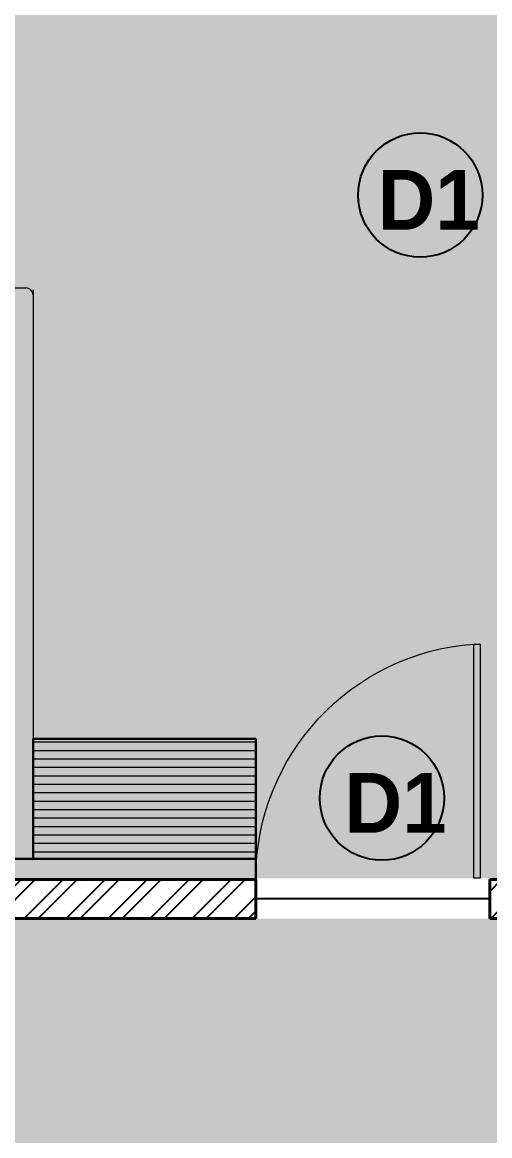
# Model space of a CAD drawing. Header units: feet. Extents: x 3576 to 8206, y -9151 to -6616.
# Drawn here: x 5266.5 to 5336.8, y -8335.5 to -8168 of the extents above; entities that cross this region are included whole.
import ezdxf

# ---------------------------------------------------------------- set-up
doc = ezdxf.new("R2010")
doc.units = ezdxf.units.FT
doc.layers.get('0').update_dxf_attribs({"linetype": 'CONTINUOUS', "lineweight": 40})
for name, color, linetype, lineweight in [('1fr', 233, 'CONTINUOUS', 5), ('COLUMN', 254, 'CONTINUOUS', 30), ('FURNITURE', 14, 'CONTINUOUS', 0), ('HACHT', 8, 'CONTINUOUS', 9), ('HATCH', 8, 'CONTINUOUS', 20), ('Wall1', 7, 'CONTINUOUS', 40)]:
    doc.layers.add(name, color=color, linetype=linetype, lineweight=lineweight)
for name, color, linetype, lineweight, true_color in [('dimension', 7, 'CONTINUOUS', 5, 0x2b17de), ('hatch1', 7, 'CONTINUOUS', 9, 0xb3b3b3), ('WALL', 7, 'CONTINUOUS', 40, 0x0b0b0a)]:
    doc.layers.add(name, color=color, linetype=linetype, lineweight=lineweight, true_color=true_color)
doc.styles.add('ROMANS', font='sanss___.ttf')
pattern_1 = [(180, (-9029.14946095011, -11864.53250308264), (-8.507933366142187e-16, -1.713645244086365), []), (180, (-9030.006283570721, -11863.67568046202), (-8.507933366142187e-16, -1.713645244086365), [2.142056555107956, -0.4284113110215912, 0, -0.4284113110215912])]
pattern_2 = [(180, (-9029.14946095011, -11876.53250308264), (-8.507933366142187e-16, -1.713645244086365), []), (180, (-9030.006283570721, -11875.67568046202), (-8.507933366142187e-16, -1.713645244086365), [2.142056555107956, -0.4284113110215912, 0, -0.4284113110215912])]

# ---------------------------------------------------------------- blocks, each defined once
blk = doc.blocks.new('ETERT4TY')
at = {"layer": 'HATCH', "true_color": 0x999999}
h = blk.add_hatch(dxfattribs=at)
h.set_pattern_fill('JIS_STN_2.5', color=253, scale=0.7344193903213259, angle=-45.00000000000001, style=0)
h.set_pattern_definition([(0, (4582.698162198485, -9125.590486520714), (5.435795445772705e-16, 1.836048475803314), []), (0, (4583.614749521959, -9126.50707384416), (5.435795445772705e-16, 1.836048475803314), [0.8813032683855908, -0.3672096951606629])])
h.paths.add_polyline_path([(4623.325648056471, -9025.460159682147), (4623.825648056471, -9097.709449437012), (4588.573517321038, -9097.709449437012), (4588.073517321038, -9025.460159682147)], flags=16)
edge = h.paths.add_edge_path()
edge.add_arc((4628.721777325267, -9102.605578705838), 0.9792258537563612, 270, 360)
edge.add_line((4629.701003179023, -9102.605578705838), (4629.701003179023, -9032.564030413343))
edge.add_arc((4585.651859464562, -9029.360793669837), 44.1654592143248, 355.8407941903646, 372.7882904210149)
edge.add_line((4628.721777325274, -9019.584804559587), (4583.677388052234, -9019.5848045596))
edge.add_arc((4582.995127329747, -9020.695642331386), 1.303625808534357, 58.44234700462163, 174.205640482372)
edge.add_line((4581.698162198485, -9020.564030413343), (4582.698162198482, -9103.584804559594))
edge.add_line((4582.698162198482, -9103.584804559594), (4628.721777325267, -9103.584804559594))
at = {"layer": 'HATCH'}
h = blk.add_hatch(dxfattribs=at)
h.set_pattern_fill('GRAVEL', color=256, scale=0.4896129268808838, angle=-90.00000000000001, style=0)
h.set_pattern_definition([(138.0128, (4601.009685663808, -9128.669172604934), (-111.9256526148547, 99.48943127825439), [1.673110189866624, -165.6385012284373]), (94.96969999999965, (4599.766068829525, -9127.549917454091), (12.43608058155433, -149.2342615227201), [2.871114683875845, -284.2398885714281]), (42.51039999999998, (4599.517345462704, -9124.68959873525), (-136.7979853979332, -124.3615929391073), [2.024461322325615, -200.4215827799091]), (177.2737, (4596.408303376997, -9119.839493081572), (248.7232868202578, -12.43611434252349), [2.614557510190263, -258.8407283765555]), (202.8337, (4593.796708024991, -9119.715131398132), (149.2341049634639, 62.18101824627037), [2.563779753543447, -253.8143620691964]), (267.2737, (4591.433836039865, -9120.710024865564), (12.43611434252351, 248.7232868202578), [2.614557510190262, -258.8407283765554]), (307.6942, (4591.309474356483, -9123.32162021754), (-124.3615725646154, 161.6702905953952), [3.457617112857187, -342.3035751831591]), (342.2553, (4593.423622974729, -9126.057577252957), (273.595782887887, -87.05335253254606), [3.264347306100229, -323.1704812265081]), (31.42959999999999, (4596.532665060437, -9127.052470720375), (161.6699982902734, 99.4893723747272), [2.623409711908269, -259.7176251285991]), (85.23639999999999, (4598.771175362122, -9125.684492202681), (-12.43605163237583, -136.7977443154364), [2.995025923410849, -146.7560890903485]), (132.3974, (4599.019898729002, -9122.6998118004), (-136.7976737993387, 149.2340246042176), [3.873220149710745, -383.4491767194464]), (48.81409999999999, (4596.283941693557, -9132.151299740917), (74.6168952772954, 87.05312294696134), [1.321979383224725, -130.8764730328209]), (81.4692, (4597.154473477578, -9131.1564062735), (-24.87239935622731, -161.6699416695675), [2.51505347506026, -248.9906955135658]), (135, (4597.52755852784, -9128.669172604934), (-12.43615986610681, 4.609068849539489e-15), [1.758733698519553, -15.8286473518394]), (113.1985999999999, (4599.019898729002, -9127.798640820942), (24.87244574343173, -62.18105139350096), [0.9471121418876476, -93.76381317525019]), (201.8014, (4598.646813678683, -9126.92810903695), (37.3085290621091, 12.4361770671603), [1.339414499550958, -65.6316336225287]), (300.9638, (4597.403196844458, -9127.425555770651), (24.87235606766268, -37.30846563802442), [2.175448156717143, -70.3392619144884]), (71.5651, (4598.522451995243, -9129.290981022075), (-12.43614984747515, -24.87234803566264), [1.573062684387779, -37.7535631788579]), (286.3895, (4598.646813678683, -9119.715131398132), (37.30842742451678, -124.36175204195), [2.203689030339622, -218.1656448629985]), (340.3462, (4599.268622095824, -9121.829280016407), (-136.7976583173276, 49.74453475519821), [1.848773515772949, -183.0280835524657]), (203.1986, (4601.009685663808, -9129.290981022075), (62.18105139350098, 24.87244574343172), [1.894214491516763, -92.81690177466287]), (253.6105, (4599.268622095824, -9130.037151122642), (37.30842742451686, 124.36175204195), [2.203689030339632, -218.1656448629992]), (249.444, (4590.936389306164, -9119.715131398132), (24.87230650605358, 62.18091889770698), [2.125091467187433, -104.1294084502454]), (204.7751, (4590.190219205582, -9121.704918332982), (136.7977882489049, 62.18069680620332), [1.780585123446247, -176.2782797424859]), (336.8013999999999, (4588.573517321038, -9129.4153427055), (62.18105139350096, -24.87244574343176), [1.894214491516763, -92.8169017746629]), (287.354, (4590.31458088908, -9130.161512806068), (-49.74459834088197, 161.6701971802845), [2.084688608461233, -206.3835993905376]), (339.444, (4588.573517321038, -9123.32162021754), (-62.18091889770698, 24.8723065060536), [1.062548181658356, -105.1923581145041]), (11.30989999999998, (4588.573517321038, -9128.669172604934), (49.74451405547073, 12.43610695945024), [0.6341221822497766, -62.77816948466691]), (75.96379999999999, (4589.195325738179, -9128.544810921509), (-12.43614681999555, -37.30853124561288), [2.563779753543446, -48.71183490184255]), (96.00899999999983, (4589.817134155321, -9126.057577252957), (12.43613930161799, -124.3615000404218), [2.375929961887057, -235.2169046545528]), (213.6901, (4596.283941693557, -9127.425555770651), (24.87231269075447, 12.43617260880729), [1.793569658267129, -43.04569138292815]), (263.1572, (4594.791601492394, -9128.420449238083), (-24.8724480805921, -211.4149492556), [3.131353746771573, -310.0033207839003]), (330.9454, (4594.418516442132, -9131.529491323776), (-87.0529708565854, 49.74455765514185), [1.280376972827662, -126.7578490918995]), (0, (4595.537771592975, -9132.151299740917), (12.43616834277445, 12.43616834277444), [0.7461701005664669, -11.68999824220798]), (30.25639999999996, (4590.190219205582, -9125.808853886107), (-87.05313449327207, -49.7445679419438), [1.727682446696766, -171.0408902636409]), (318.0128, (4591.682559406745, -9124.9383221021), (111.9256526148547, -99.48943127825436), [3.346225275862519, -163.9654938572855]), (270, (4594.169793075311, -9127.1768324038), (12.43616834277445, -12.43616834277445), [3.233403769121356, -9.20276457365309]), (235.3048, (4594.169793075311, -9130.410236172918), (87.05318667625308, 124.3614679537647), [1.966334475646317, -194.6666724373512]), (164.0546, (4593.050537924468, -9132.026938057492), (-49.74479187311147, 12.43620006823049), [1.810730591354304, -88.72618577057311]), (117.646, (4591.309474356483, -9131.529491323776), (-124.3617616420552, 236.2871155185385), [2.948179758566897, -291.8705060368668]), (85.42609999999999, (4589.941495838761, -9128.9178959718), (12.43610817531641, 161.6702256898946), [3.118976331980014, -308.778309240843]), (85.42609999999999, (4589.941495838761, -9128.9178959718), (12.43610817531641, 161.6702256898946), [3.118976331980014, -308.778309240843])])
h.paths.add_polyline_path([(4588.573517321038, -9097.709449437012), (4623.825648056471, -9097.709449437012), (4623.325648056471, -9025.460159682147), (4588.073517321038, -9025.460159682147)])
at = {"layer": 'hatch1', "ltscale": 10, "true_color": 0x5f717c}
h = blk.add_hatch(dxfattribs=at)
h.set_pattern_fill('ANSI35', color=147, scale=6.85458097634546, angle=44.99999999999999, style=0)
h.set_pattern_definition([(90, (1781.527186171424, 4565.792119879961), (-1.713645244086365, 7.458662939089357e-16), []), (90, (1782.384008792035, 4566.648942500573), (-1.713645244086365, 7.458662939089357e-16), [2.142056555107956, -0.4284113110215912, 0, -0.4284113110215912])])
h.paths.add_polyline_path([(4617.16327250092, -9002.077289943394), (4595.62030371812, -9002.077289943394), (4595.62030371812, -9012.84877433475), (4597.578755425648, -9012.84877433475), (4597.578755425648, -9004.035741650892), (4615.204820793393, -9004.035741650892), (4615.204820793393, -9012.84877433475), (4617.16327250092, -9012.84877433475)])
h = blk.add_hatch(dxfattribs=at)
h.set_pattern_fill('ANSI35', color=147, scale=6.85458097634546, angle=135, style=0)
h.set_pattern_definition(pattern_1)
h.paths.add_polyline_path([(4565.664187271875, -9028.89641675314), (4565.664187271875, -9050.43938553594), (4576.435671663231, -9050.43938553594), (4576.435671663231, -9048.480933828412), (4567.622638979373, -9048.480933828412), (4567.622638979373, -9030.854868460667), (4576.435671663231, -9030.854868460667), (4576.435671663231, -9028.89641675314)])
h = blk.add_hatch(dxfattribs=at)
h.set_pattern_fill('ANSI35', color=147, scale=6.85458097634546, angle=135, style=0)
h.set_pattern_definition(pattern_1)
h.paths.add_polyline_path([(4645.734978105634, -9028.89641675314), (4645.734978105634, -9050.43938553594), (4634.963493714277, -9050.43938553594), (4634.963493714277, -9048.480933828412), (4643.776526398136, -9048.480933828412), (4643.776526398136, -9030.854868460667), (4634.963493714277, -9030.854868460667), (4634.963493714277, -9028.89641675314)])
h = blk.add_hatch(dxfattribs=at)
h.set_pattern_fill('ANSI35', color=147, scale=6.85458097634546, angle=135, style=0)
h.set_pattern_definition(pattern_2)
h.paths.add_polyline_path([(4565.664187271875, -9094.273192366034), (4565.664187271875, -9072.730223583234), (4576.435671663231, -9072.730223583234), (4576.435671663231, -9074.688675290761), (4567.622638979373, -9074.688675290761), (4567.622638979373, -9092.314740658507), (4576.435671663231, -9092.314740658507), (4576.435671663231, -9094.273192366034)])
h = blk.add_hatch(dxfattribs=at)
h.set_pattern_fill('ANSI35', color=147, scale=6.85458097634546, angle=135, style=0)
h.set_pattern_definition(pattern_2)
h.paths.add_polyline_path([(4645.734978105634, -9094.273192366034), (4645.734978105634, -9072.730223583234), (4634.963493714277, -9072.730223583234), (4634.963493714277, -9074.688675290761), (4643.776526398136, -9074.688675290761), (4643.776526398136, -9092.314740658507), (4634.963493714277, -9092.314740658507), (4634.963493714277, -9094.273192366034)])
h = blk.add_hatch(dxfattribs=at)
h.set_pattern_fill('ANSI35', color=147, scale=6.85458097634546, angle=44.99999999999999, style=0)
h.set_pattern_definition([(90, (1781.527186171424, 4553.792119879961), (-1.713645244086365, 7.458662939089357e-16), []), (90, (1782.384008792035, 4554.648942500573), (-1.713645244086365, 7.458662939089357e-16), [2.142056555107956, -0.4284113110215912, 0, -0.4284113110215912])])
h.paths.add_polyline_path([(4617.16327250092, -9121.09231917578), (4595.62030371812, -9121.09231917578), (4595.62030371812, -9110.320834784423), (4597.578755425648, -9110.320834784423), (4597.578755425648, -9119.133867468281), (4615.204820793393, -9119.133867468281), (4615.204820793393, -9110.320834784423), (4617.16327250092, -9110.320834784423)])
at = {"layer": 'FURNITURE', "color": 250, "lineweight": 15}
for p, q in [((4595.62030371812, -9002.077289943394), (4617.16327250092, -9002.077289943394)), ((4595.62030371812, -9012.84877433475), (4595.62030371812, -9002.077289943394)), ((4617.16327250092, -9002.077289943394), (4617.16327250092, -9012.84877433475)), ((4597.578755425648, -9004.035741650892), (4615.204820793393, -9004.035741650892)), ((4597.578755425648, -9020.68258116486), (4597.578755425648, -9004.035741650892)), ((4615.204820793393, -9004.035741650892), (4615.204820793393, -9020.68258116486)), ((4597.578755425648, -9012.84877433475), (4595.62030371812, -9012.84877433475)), ((4615.204820793393, -9012.84877433475), (4617.16327250092, -9012.84877433475)), ((4614.225594939629, -9021.661807018667), (4598.557981279411, -9021.661807018609)), ((4565.664187271875, -9050.43938553594), (4565.664187271875, -9028.89641675314)), ((4565.664187271875, -9028.89641675314), (4576.435671663231, -9028.89641675314)), ((4576.435671663231, -9030.854868460667), (4576.435671663231, -9028.89641675314)), ((4645.734978105634, -9028.89641675314), (4634.963493714277, -9028.89641675314)), ((4634.963493714277, -9030.854868460667), (4634.963493714277, -9028.89641675314)), ((4645.734978105634, -9050.43938553594), (4645.734978105634, -9028.89641675314)), ((4567.622638979373, -9048.480933828412), (4567.622638979373, -9030.854868460667)), ((4567.622638979373, -9030.854868460667), (4584.26947849334, -9030.854868460667)), ((4585.248704347147, -9031.83409431443), (4585.248704347089, -9047.501707974649)), ((4626.150461030361, -9031.83409431443), (4626.150461030419, -9047.501707974649)), ((4643.776526398136, -9030.854868460667), (4627.129686884168, -9030.854868460667)), ((4643.776526398136, -9048.480933828412), (4643.776526398136, -9030.854868460667)), ((4584.26947849334, -9048.480933828412), (4567.622638979373, -9048.480933828412)), ((4576.435671663231, -9048.480933828412), (4576.435671663231, -9050.43938553594)), ((4627.129686884168, -9048.480933828412), (4643.776526398136, -9048.480933828412)), ((4634.963493714277, -9048.480933828412), (4634.963493714277, -9050.43938553594)), ((4576.435671663231, -9050.43938553594), (4565.664187271875, -9050.43938553594)), ((4634.963493714277, -9050.43938553594), (4645.734978105634, -9050.43938553594)), ((4565.664187271875, -9072.730223583234), (4565.664187271875, -9094.273192366034)), ((4576.435671663231, -9072.730223583234), (4565.664187271875, -9072.730223583234)), ((4576.435671663231, -9074.688675290761), (4576.435671663231, -9072.730223583234)), ((4634.963493714277, -9072.730223583234), (4645.734978105634, -9072.730223583234)), ((4634.963493714277, -9074.688675290761), (4634.963493714277, -9072.730223583234)), ((4645.734978105634, -9072.730223583234), (4645.734978105634, -9094.273192366034)), ((4567.622638979373, -9074.688675290761), (4567.622638979373, -9092.314740658507)), ((4584.26947849334, -9074.688675290761), (4567.622638979373, -9074.688675290761)), ((4627.129686884168, -9074.688675290761), (4643.776526398136, -9074.688675290761)), ((4643.776526398136, -9074.688675290761), (4643.776526398136, -9092.314740658507)), ((4585.248704347147, -9091.335514804743), (4585.248704347089, -9075.667901144525)), ((4626.150461030361, -9091.335514804743), (4626.150461030419, -9075.667901144525)), ((4567.622638979373, -9092.314740658507), (4584.26947849334, -9092.314740658507)), ((4576.435671663231, -9092.314740658507), (4576.435671663231, -9094.273192366034)), ((4643.776526398136, -9092.314740658507), (4627.129686884168, -9092.314740658507)), ((4634.963493714277, -9092.314740658507), (4634.963493714277, -9094.273192366034)), ((4565.664187271875, -9094.273192366034), (4576.435671663231, -9094.273192366034)), ((4645.734978105634, -9094.273192366034), (4634.963493714277, -9094.273192366034)), ((4614.225594939629, -9101.507802100507), (4598.557981279411, -9101.507802100565)), ((4597.578755425648, -9102.487027954314), (4597.578755425648, -9119.133867468281)), ((4615.204820793393, -9119.133867468281), (4615.204820793393, -9102.487027954314)), ((4595.62030371812, -9110.320834784423), (4595.62030371812, -9121.09231917578)), ((4597.578755425648, -9110.320834784423), (4595.62030371812, -9110.320834784423)), ((4615.204820793393, -9110.320834784423), (4617.16327250092, -9110.320834784423)), ((4617.16327250092, -9121.09231917578), (4617.16327250092, -9110.320834784423)), ((4597.578755425648, -9119.133867468281), (4615.204820793393, -9119.133867468281)), ((4595.62030371812, -9121.09231917578), (4617.16327250092, -9121.09231917578))]:
    blk.add_line(p, q, dxfattribs=at)
blk.add_lwpolyline([(4629.701003179023, -9020.564030413343), (4629.701003179023, -9102.60557870583, -0.4142135623731034), (4628.721777325274, -9103.584804559594), (4582.677388052234, -9103.584804559594, -0.4142135623730976), (4581.698162198485, -9102.60557870583), (4581.698162198485, -9020.564030413343, -0.414213562373095), (4582.677388052234, -9019.584804559594), (4628.721777325274, -9019.584804559594, -0.414213562373095)], format="xyb", close=True, dxfattribs=at)
blk.add_lwpolyline([(4623.825648056471, -9025.460159682147), (4623.825648056471, -9097.709449437012), (4587.573517321038, -9097.709449437012), (4587.573517321038, -9025.460159682147)], close=True, dxfattribs=at)
for centre, start, end in [((4598.557981279411, -9020.68258116486), 180, 270), ((4614.225594939629, -9020.68258116486), 270, 0), ((4584.26947849334, -9031.83409431443), 7.016477563892661e-15, 90), ((4627.129686884168, -9031.83409431443), 90, 180), ((4584.26947849334, -9047.501707974649), 270, 7.016477563892661e-15), ((4627.129686884168, -9047.501707974649), 180, 270), ((4584.26947849334, -9075.667901144525), 7.016477563892661e-15, 90), ((4627.129686884168, -9075.667901144525), 90, 180), ((4584.26947849334, -9091.335514804743), 270, 7.016477563892661e-15), ((4627.129686884168, -9091.335514804743), 180, 270), ((4598.557981279411, -9102.487027954314), 90.00000000000001, 180), ((4614.225594939629, -9102.487027954314), 0, 90.00000000000001)]:
    blk.add_arc(centre, 0.9792258537636371, start, end, dxfattribs=at)

msp = doc.modelspace()

# ---------------------------------------------------------------- hatches: boundary and pattern name
at = {"layer": 'COLUMN', "lineweight": 25}
h = msp.add_hatch(dxfattribs=at)
h.set_pattern_fill('ANSI32', color=32, scale=0.4695652173843619, style=0)
h.set_pattern_definition([(45, (5336.838575706025, -8366.209232060788), (-3.162611938242812, 3.162611938242812), []), (45, (5338.946984575517, -8366.209232060788), (-3.162611938242812, 3.162611938242812), [])])
h.paths.add_polyline_path([(5336.838575705976, -8302.817927714086), (5357.577706140567, -8302.817927714084), (5357.577706140616, -8248.817927714881), (5348.577706140725, -8248.817927714881), (5348.577706140646, -8296.948362496772), (5336.838575706026, -8296.948362496772)])
h = msp.add_hatch(dxfattribs=at)
h.set_pattern_fill('ANSI32', color=32, scale=0.4695652173843619, style=0)
h.set_pattern_definition([(45, (5159.577706143496, -8144.339666847165), (-3.162611938242812, 3.162611938242812), []), (45, (5161.686115013067, -8144.339666847165), (-3.162611938242812, 3.162611938242812), [])])
h.paths.add_polyline_path([(5167.719314391746, -8296.948362497078), (5301.621184402095, -8296.948362497078), (5301.621184402095, -8302.817927714084), (5167.719314391746, -8302.817927714084)])
h = msp.add_hatch(dxfattribs=at)
h.set_pattern_fill('ANSI32', color=32, scale=0.4695652173843619, angle=359.9999999999999, style=0)
h.set_pattern_definition([(44.99999999999989, (5159.577706143496, -8144.33966684532), (-3.16261193824281, 3.162611938242814), []), (44.99999999999989, (5161.686115013068, -8144.33966684532), (-3.16261193824281, 3.162611938242814), [])])
h.paths.add_polyline_path([(5167.719314391747, -8296.94836249523), (5301.621184402096, -8296.94836249523), (5301.621184402096, -8302.817927712236), (5167.719314391747, -8302.817927712236)])
at = {"layer": 'dimension', "lineweight": 40}
msp.add_hatch(color=252, dxfattribs=at).paths.add_polyline_path([(5335.410775619074, -8261.536188642942), (5334.432538905704, -8261.536188642942), (5334.432538905704, -8296.752710322453), (5335.410775619074, -8296.752710322453)])
at = {"layer": 'HACHT', "lineweight": 40}
h = msp.add_hatch(color=256, dxfattribs=at)
h.set_gradient(color1=(228, 240, 158), color2=(228, 240, 158), one_color=1, tint=0.7799999713897705, name='INVCYLINDER')
h.paths.add_polyline_path([(5152.925532230466, -8141.20923206421), (5348.577706140646, -8141.20923206421), (5348.577706140646, -8296.75271031976), (5152.925532230466, -8296.75271031976)])
h = msp.add_hatch(color=256, dxfattribs=at)
h.set_gradient(color1=(204, 159, 213), color2=(225, 198, 230), one_color=1, tint=0.8399999737739563, name='INVCYLINDER')
h.paths.add_polyline_path([(5152.925532230686, -8302.817927714084), (5351.577706140436, -8302.817927714084), (5351.577706140436, -8366.207431582872), (5357.577706140522, -8366.20743158288), (5357.57770614056, -8248.817927714768), (5591.969010484737, -8248.69041573846), (5591.969010484737, -8362.823773329048), (5848.664662654971, -8362.823773329073), (5848.664662655116, -8554.408595959158), (5600.969010484737, -8554.408595959158), (5600.969010484737, -8446.408595960755), (5479.273358312595, -8446.408595960755), (5479.273358312595, -8452.278161178063), (5496.882053964476, -8452.278161178063), (5496.884299138539, -8554.400857268076), (5354.447271357846, -8554.400857268076), (5354.447271357846, -8469.904884233158), (5357.577706133092, -8469.904884233154), (5357.577706134837, -8446.426623363957), (5348.577706140645, -8446.426623363957), (5348.577706140645, -8514.122275536669), (5276.186401794205, -8514.122275536667), (5276.186401795646, -8446.42662336373), (5152.925532230686, -8446.42662336373)])
edge = h.paths.add_edge_path(flags=0)
edge.add_arc((5504.019786252207, -8325.25090984496), 39.00000000000001, 270, 359.9999999999947)
edge.add_line((5543.019786252207, -8325.250909844963), (5543.019786252211, -8295.77264897514))
edge.add_line((5543.019786252211, -8295.772648975139), (5406.490791177357, -8295.772648975173))
edge.add_line((5406.490791177357, -8295.772648975173), (5406.490791177344, -8364.250909844957))
edge.add_line((5406.490791177344, -8364.25090984496), (5504.019786252207, -8364.25090984496))
at = {"layer": 'HACHT'}
h = msp.add_hatch(dxfattribs=at)
h.set_pattern_fill('ANSI31', color=255, scale=0.4, angle=-45.00000000000001, style=0)
h.set_pattern_definition([(360, (5128.374551034117, -8281.343573786313), (5e-16, 1.27), [])])
h.paths.add_polyline_path([(5268.089794358348, -8293.817927789716), (5301.621184412701, -8293.81792781221), (5301.621184409902, -8275.817927812212), (5268.089794340098, -8275.817927639044)])
h.paths.add_polyline_path([(5268.089794347822, -8292.329551883673), (5268.089794347822, -8280.073071665392)], flags=17)

# ---------------------------------------------------------------- linework, layer by layer
at = {"color": 8, "lineweight": 0}
msp.add_lwpolyline([(5301.621184402255, -8296.752710322453, -0.3925543429557931), (5334.432538905704, -8261.536188642942)], format="xyb", dxfattribs=at)
msp.add_lwpolyline([(5335.410775619074, -8261.536188642942), (5335.410775619074, -8296.752710322453), (5334.432538905704, -8296.752710322453), (5334.432538905704, -8261.536188642942)], close=True, dxfattribs=at)
for points in [[(5301.621184402325, -8299.752710322638), (5336.838575706025, -8299.752710322638)], [(5301.621184402135, -8299.883145105581), (5336.838575706026, -8299.88314510541)]]:
    msp.add_lwpolyline(points, dxfattribs=at)
at = {"layer": '1fr'}
msp.add_line((5192.534735908413, -8207.951826196728), (5266.978690547242, -8207.951826196728), dxfattribs=at)
at = {"layer": '1fr', "ltscale": 3}
msp.add_line((5268.089794347822, -8208.262935244762, -4.6409911e-09), (5268.089794347822, -8293.817927889391), dxfattribs=at)
at = {"layer": '1fr', "lineweight": 30}
for points in [[(5301.621184402176, -8293.817927887545), (5268.089794347822, -8293.81792771438), (5268.089794350623, -8275.817927714383), (5301.621184420426, -8275.817927736873)], [(5167.423052287104, -8296.94836249523), (5301.621184402176, -8296.948362493386), (5301.621184402176, -8293.817927887545), (5167.423052287103, -8293.817927889391)]]:
    msp.add_lwpolyline(points, close=True, dxfattribs=at)
at = {"layer": '1fr'}
msp.add_arc((5266.978690547242, -8209.062929997308, 8.1642013197e-06), 1.1111038005796, 0, 90, dxfattribs=at)
at = {"layer": 'COLUMN', "color": 7, "lineweight": 25}
for centre in [(5326.374154820255, -8194.000803341049), (5320.599838036326, -8284.70914136319)]:
    msp.add_circle(centre, 9.351930944165117, dxfattribs=at)
at = {"layer": 'Wall1', "color": 7, "lineweight": 40}
for p, q in [((5152.925532230466, -8296.948362497078), (5301.621184402175, -8296.948362497078)), ((5152.925532230467, -8296.94836249523), (5301.621184402176, -8296.94836249523)), ((5301.621184402175, -8296.948362497078), (5301.621184402095, -8302.817927714084)), ((5301.621184402176, -8296.948362497078), (5301.621184402095, -8302.687492931313)), ((5301.621184402095, -8302.817927714084), (5152.925532230686, -8302.817927714084)), ((5301.621184402096, -8302.817927712236), (5152.925532230687, -8302.817927712236))]:
    msp.add_line(p, q, dxfattribs=at)
at = {"layer": 'Wall1'}
for p, q in [((5336.838575706026, -8302.817927714084), (5336.838575706026, -8296.948362496772)), ((5336.838575706026, -8296.948362496772), (5348.577706140646, -8296.948362496772)), ((5357.577706140517, -8302.817927714084), (5336.838575706026, -8302.817927714084))]:
    msp.add_line(p, q, dxfattribs=at)

# ---------------------------------------------------------------- block references
at = {"layer": 'WALL', "rotation": 90}
msp.add_blockref('ETERT4TY', (-3830.659272328908, -12968.51893089126), dxfattribs=at)

# ---------------------------------------------------------------- texts
at = {"layer": 'Wall1', "color": 5, "char_height": 8.999999999866933, "width": 240.3215262441263, "attachment_point": 1, "style": 'ROMANS'}
for insert in [(5319.947536312196, -8190.214705205352), (5314.964582638036, -8280.923043227493)]:
    msp.add_mtext('{\\fStylus BT|b1|i0|c0|p34;\\C7;D1}', dxfattribs=dict(at, insert=insert))

doc.saveas('drawing.dxf')
